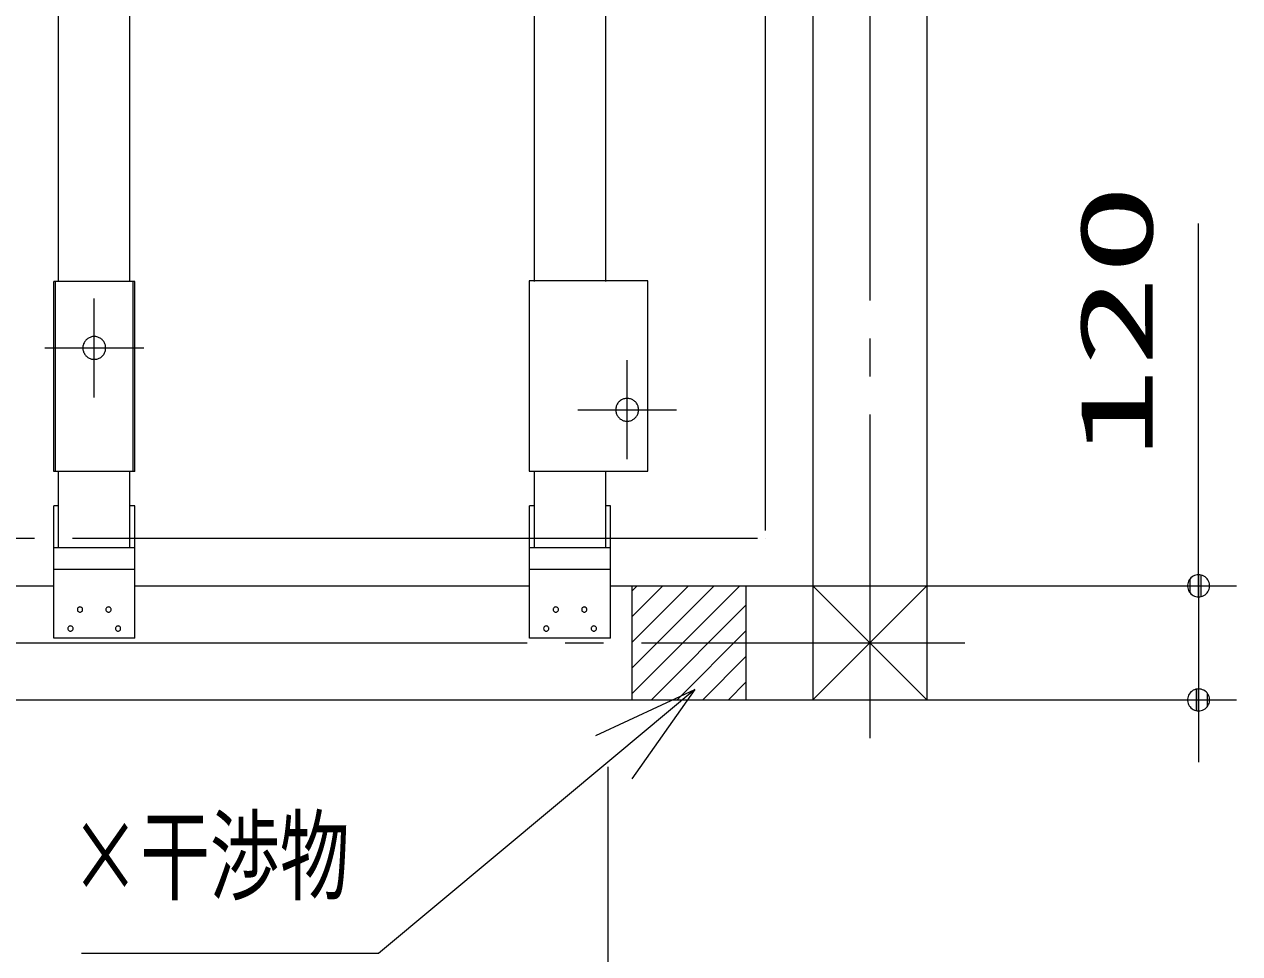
# Model space of a CAD drawing. Units: millimetres on the paper. Extents: x -305 to 305, y -152 to 152.
# Drawn here: x -136.51 to -104.58, y -111.86 to -87.43 of the extents above; entities that cross this region are included whole.
import ezdxf
from ezdxf.enums import TextEntityAlignment as Align

# ---------------------------------------------------------------- set-up
doc = ezdxf.new("R2010")
doc.units = ezdxf.units.MM
doc.linetypes.add('LONG_CHAIN', pattern=[21, 18, -1, 1, -1])
doc.linetypes.add('LONG_DOUBLE_CHAIN', pattern=[21.8, 18, -1, 0.6, -0.6, 0.6, -1])
doc.layers.add('0-3_S4', color=7, linetype='Continuous', lineweight=9)
doc.layers.add('0-5_0', color=7, linetype='Continuous', lineweight=9)
doc.styles.add('ＭＳ ゴシック', font='')
doc.styles.get('ＭＳ ゴシック').set_extended_font_data('MS Gothic')

# ---------------------------------------------------------------- blocks, each defined once
blk = doc.blocks.new('_OPEN30')
at = {"layer": '0-5_0'}
blk.add_line((0, 0), (-1, 0), dxfattribs=at)
blk.add_lwpolyline([(-1, 0.2679), (0, 0), (-1, -0.2679)], dxfattribs=at)
blk = doc.blocks.new('_DOTSMALL')
at = {"layer": '0-5_0'}
for p, q in [((0.0746, 0.1), (-0.0746, 0.1)), ((0.1223, -0.0248), (-0.1223, -0.0248))]:
    blk.add_line(p, q, dxfattribs=at)
for points in [[(0.125, 0), (0.124, 0.0157), (0.1211, 0.0311), (0.1162, 0.046), (0.1095, 0.0602), (0.1011, 0.0735), (0.0911, 0.0856), (0.0797, 0.0963), (0.067, 0.1055), (0.0532, 0.1131), (0.0386, 0.1189), (0.0234, 0.1228), (0.0078, 0.1248), (-0.0078, 0.1248), (-0.0234, 0.1228), (-0.0386, 0.1189), (-0.0532, 0.1131), (-0.067, 0.1055), (-0.0797, 0.0963), (-0.0911, 0.0856), (-0.1011, 0.0735), (-0.1095, 0.0602), (-0.1162, 0.046), (-0.1211, 0.0311), (-0.124, 0.0157), (-0.125, 0), (0, 0)], [(-0.125, 0), (-0.124, -0.0157), (-0.1211, -0.0311), (-0.1162, -0.046), (-0.1095, -0.0602), (-0.1011, -0.0735), (-0.0911, -0.0856), (-0.0797, -0.0963), (-0.067, -0.1055), (-0.0532, -0.1131), (-0.0386, -0.1189), (-0.0234, -0.1228), (-0.0078, -0.1248), (0.0078, -0.1248), (0.0234, -0.1228), (0.0386, -0.1189), (0.0532, -0.1131), (0.067, -0.1055), (0.0797, -0.0963), (0.0911, -0.0856), (0.1011, -0.0735), (0.1095, -0.0602), (0.1162, -0.046), (0.1211, -0.0311), (0.124, -0.0157), (0.125, 0), (0, 0)]]:
    blk.add_lwpolyline(points, close=True, dxfattribs=at)

msp = doc.modelspace()

# ---------------------------------------------------------------- linework, layer by layer
at = {"layer": '0-3_S4', "linetype": 'LONG_CHAIN'}
for p, q in [((-114.295, -55.688), (-114.295, -106.188)), ((-134.671, -97.238), (-134.671, -94.638)), ((-135.971, -95.938), (-133.37, -95.938)), ((-120.671, -98.862), (-120.671, -96.262)), ((-121.97, -97.563), (-119.371, -97.563)), ((-162.295, -103.688), (-111.795, -103.688))]:
    msp.add_line(p, q, dxfattribs=at)
at = {"layer": '0-3_S4'}
for p, q in [((-115.795, -56.688), (-115.795, -105.188)), ((-112.795, -56.688), (-112.795, -105.188)), ((-135.608, -94.188), (-135.608, -80.938)), ((-133.733, -94.188), (-133.733, -80.938)), ((-123.108, -94.188), (-123.108, -80.938)), ((-121.233, -94.188), (-121.233, -80.938)), ((-105.658, -102.187), (-105.658, -92.667)), ((-133.608, -94.188), (-135.733, -94.188)), ((-135.733, -99.187), (-135.733, -94.188)), ((-135.693, -99.187), (-135.693, -94.188)), ((-133.648, -99.187), (-133.648, -94.188)), ((-133.608, -99.187), (-133.608, -94.188)), ((-133.608, -99.187), (-135.733, -99.187)), ((-135.608, -101.188), (-135.608, -99.187)), ((-133.733, -101.188), (-133.733, -99.187)), ((-123.108, -101.188), (-123.108, -99.187)), ((-121.233, -101.188), (-121.233, -99.187)), ((-135.733, -103.563), (-135.733, -100.088)), ((-135.608, -100.088), (-135.733, -100.088)), ((-133.608, -100.088), (-133.733, -100.088)), ((-133.608, -103.563), (-133.608, -100.088)), ((-123.233, -103.563), (-123.233, -100.088)), ((-123.108, -100.088), (-123.233, -100.088)), ((-121.108, -100.088), (-121.233, -100.088)), ((-121.108, -103.563), (-121.108, -100.088)), ((-133.608, -101.188), (-135.733, -101.188)), ((-121.108, -101.188), (-123.233, -101.188)), ((-133.608, -101.763), (-135.733, -101.763)), ((-121.108, -101.763), (-123.233, -101.763)), ((-152.108, -102.187), (-135.733, -102.187)), ((-133.608, -102.187), (-123.233, -102.187)), ((-121.108, -102.187), (-112.795, -102.187)), ((-120.548, -102.33), (-120.408, -102.189)), ((-120.548, -103.004), (-119.735, -102.189)), ((-120.548, -103.676), (-119.061, -102.189)), ((-120.548, -104.351), (-118.388, -102.189)), ((-120.548, -105.023), (-117.714, -102.189)), ((-120.548, -102.189), (-120.548, -105.19)), ((-117.549, -102.189), (-117.549, -105.19)), ((-115.795, -102.187), (-112.795, -105.188)), ((-115.795, -105.188), (-112.795, -102.187)), ((-112.795, -102.187), (-104.658, -102.187)), ((-105.658, -102.187), (-105.658, -105.188)), ((-120.041, -105.19), (-117.549, -102.697)), ((-119.367, -105.19), (-117.549, -103.371)), ((-133.608, -103.563), (-135.733, -103.563)), ((-133.608, -103.563), (-135.733, -103.563)), ((-121.108, -103.563), (-123.233, -103.563)), ((-121.108, -103.563), (-123.233, -103.563)), ((-118.694, -105.19), (-117.549, -104.045)), ((-118.02, -105.19), (-117.549, -104.717)), ((-105.658, -104.507), (-105.658, -106.827)), ((-161.294, -105.188), (-112.795, -105.188)), ((-112.795, -105.188), (-104.658, -105.188))]:
    msp.add_line(p, q, dxfattribs=at)
at = {"layer": '0-3_S4', "linetype": 'LONG_DOUBLE_CHAIN'}
for p in [(-117.045, -60.938), (-157.045, -100.937)]:
    msp.add_line(p, (-117.045, -100.937), dxfattribs=at)
at = {"layer": '0-3_S4'}
msp.add_lwpolyline([(-120.125, -94.175), (-123.243, -94.175), (-123.243, -99.172), (-120.125, -99.172)], close=True, dxfattribs=at)
for points in [[(-134.671, -95.637), (-134.694, -95.638), (-134.717, -95.641), (-134.739, -95.645), (-134.761, -95.651), (-134.782, -95.659), (-134.802, -95.668), (-134.822, -95.678), (-134.84, -95.69), (-134.858, -95.703), (-134.875, -95.718), (-134.89, -95.733), (-134.904, -95.75), (-134.918, -95.768), (-134.929, -95.786), (-134.94, -95.806), (-134.949, -95.826), (-134.956, -95.848), (-134.962, -95.869), (-134.967, -95.892), (-134.969, -95.915), (-134.97, -95.938)], [(-134.37, -95.938), (-134.371, -95.915), (-134.374, -95.892), (-134.378, -95.869), (-134.384, -95.848), (-134.392, -95.826), (-134.401, -95.806), (-134.411, -95.786), (-134.423, -95.768), (-134.436, -95.75), (-134.451, -95.733), (-134.466, -95.718), (-134.483, -95.703), (-134.501, -95.69), (-134.519, -95.678), (-134.539, -95.668), (-134.559, -95.659), (-134.58, -95.651), (-134.602, -95.645), (-134.625, -95.641), (-134.648, -95.638), (-134.671, -95.637)], [(-134.97, -95.938), (-134.969, -95.961), (-134.967, -95.984), (-134.962, -96.007), (-134.956, -96.029), (-134.949, -96.05), (-134.94, -96.07), (-134.929, -96.089), (-134.918, -96.108), (-134.904, -96.126), (-134.89, -96.142), (-134.875, -96.158), (-134.858, -96.172), (-134.84, -96.185), (-134.822, -96.197), (-134.802, -96.208), (-134.782, -96.217), (-134.761, -96.224), (-134.739, -96.23), (-134.717, -96.235), (-134.694, -96.237), (-134.671, -96.238)], [(-134.671, -96.238), (-134.648, -96.237), (-134.625, -96.235), (-134.602, -96.23), (-134.58, -96.224), (-134.559, -96.217), (-134.539, -96.208), (-134.519, -96.197), (-134.501, -96.185), (-134.483, -96.172), (-134.466, -96.158), (-134.451, -96.142), (-134.436, -96.126), (-134.423, -96.108), (-134.411, -96.089), (-134.401, -96.07), (-134.392, -96.05), (-134.384, -96.029), (-134.378, -96.007), (-134.374, -95.984), (-134.371, -95.961), (-134.37, -95.938)], [(-120.671, -97.263), (-120.694, -97.264), (-120.717, -97.267), (-120.74, -97.271), (-120.762, -97.277), (-120.783, -97.284), (-120.803, -97.293), (-120.822, -97.304), (-120.841, -97.315), (-120.859, -97.329), (-120.875, -97.343), (-120.891, -97.358), (-120.905, -97.375), (-120.918, -97.393), (-120.93, -97.411), (-120.94, -97.431), (-120.949, -97.451), (-120.957, -97.472), (-120.963, -97.494), (-120.967, -97.517), (-120.97, -97.54), (-120.971, -97.563)], [(-120.37, -97.563), (-120.371, -97.54), (-120.374, -97.517), (-120.378, -97.494), (-120.384, -97.472), (-120.392, -97.451), (-120.401, -97.431), (-120.411, -97.411), (-120.423, -97.393), (-120.436, -97.375), (-120.451, -97.358), (-120.466, -97.343), (-120.483, -97.329), (-120.501, -97.315), (-120.519, -97.304), (-120.539, -97.293), (-120.559, -97.284), (-120.581, -97.277), (-120.602, -97.271), (-120.625, -97.267), (-120.648, -97.264), (-120.671, -97.263)], [(-120.971, -97.563), (-120.97, -97.586), (-120.967, -97.609), (-120.963, -97.631), (-120.957, -97.653), (-120.949, -97.674), (-120.94, -97.694), (-120.93, -97.714), (-120.918, -97.732), (-120.905, -97.75), (-120.891, -97.767), (-120.875, -97.782), (-120.859, -97.797), (-120.841, -97.81), (-120.822, -97.822), (-120.803, -97.832), (-120.783, -97.841), (-120.762, -97.849), (-120.74, -97.855), (-120.717, -97.859), (-120.694, -97.862), (-120.671, -97.863)], [(-120.671, -97.863), (-120.648, -97.862), (-120.625, -97.859), (-120.602, -97.855), (-120.581, -97.849), (-120.559, -97.841), (-120.539, -97.832), (-120.519, -97.822), (-120.501, -97.81), (-120.483, -97.797), (-120.466, -97.782), (-120.451, -97.767), (-120.436, -97.75), (-120.423, -97.732), (-120.411, -97.714), (-120.401, -97.694), (-120.392, -97.674), (-120.384, -97.653), (-120.378, -97.631), (-120.374, -97.609), (-120.371, -97.586), (-120.37, -97.563)], [(-135.046, -102.745), (-135.061, -102.747), (-135.076, -102.752), (-135.088, -102.759), (-135.099, -102.77), (-135.107, -102.782), (-135.112, -102.796), (-135.114, -102.812)], [(-135.114, -102.812), (-135.112, -102.828), (-135.107, -102.843), (-135.099, -102.856), (-135.088, -102.866), (-135.076, -102.874), (-135.061, -102.88), (-135.046, -102.881)], [(-134.977, -102.812), (-134.978, -102.796), (-134.984, -102.782), (-134.992, -102.77), (-135.002, -102.759), (-135.015, -102.752), (-135.03, -102.747), (-135.046, -102.745)], [(-135.046, -102.881), (-135.03, -102.88), (-135.015, -102.874), (-135.002, -102.866), (-134.992, -102.856), (-134.984, -102.843), (-134.978, -102.828), (-134.977, -102.812)], [(-134.295, -102.745), (-134.311, -102.747), (-134.326, -102.752), (-134.338, -102.759), (-134.349, -102.77), (-134.357, -102.782), (-134.363, -102.796), (-134.364, -102.812)], [(-134.364, -102.812), (-134.363, -102.828), (-134.357, -102.843), (-134.349, -102.856), (-134.338, -102.866), (-134.326, -102.874), (-134.311, -102.88), (-134.295, -102.881)], [(-134.226, -102.812), (-134.228, -102.796), (-134.233, -102.782), (-134.241, -102.77), (-134.252, -102.759), (-134.265, -102.752), (-134.279, -102.747), (-134.295, -102.745)], [(-134.295, -102.881), (-134.279, -102.88), (-134.265, -102.874), (-134.252, -102.866), (-134.241, -102.856), (-134.233, -102.843), (-134.228, -102.828), (-134.226, -102.812)], [(-122.545, -102.745), (-122.561, -102.747), (-122.575, -102.752), (-122.588, -102.759), (-122.598, -102.77), (-122.607, -102.782), (-122.612, -102.796), (-122.614, -102.812)], [(-122.614, -102.812), (-122.612, -102.828), (-122.607, -102.843), (-122.598, -102.856), (-122.588, -102.866), (-122.575, -102.874), (-122.561, -102.88), (-122.545, -102.881)], [(-122.477, -102.812), (-122.478, -102.796), (-122.484, -102.782), (-122.492, -102.77), (-122.502, -102.759), (-122.515, -102.752), (-122.53, -102.747), (-122.545, -102.745)], [(-122.545, -102.881), (-122.53, -102.88), (-122.515, -102.874), (-122.502, -102.866), (-122.492, -102.856), (-122.484, -102.843), (-122.478, -102.828), (-122.477, -102.812)], [(-121.796, -102.745), (-121.812, -102.747), (-121.826, -102.752), (-121.838, -102.759), (-121.849, -102.77), (-121.857, -102.782), (-121.862, -102.796), (-121.864, -102.812)], [(-121.864, -102.812), (-121.862, -102.828), (-121.857, -102.843), (-121.849, -102.856), (-121.838, -102.866), (-121.826, -102.874), (-121.812, -102.88), (-121.796, -102.881)], [(-121.727, -102.812), (-121.728, -102.796), (-121.734, -102.782), (-121.742, -102.77), (-121.753, -102.759), (-121.766, -102.752), (-121.78, -102.747), (-121.796, -102.745)], [(-121.796, -102.881), (-121.78, -102.88), (-121.766, -102.874), (-121.753, -102.866), (-121.742, -102.856), (-121.734, -102.843), (-121.728, -102.828), (-121.727, -102.812)], [(-135.295, -103.244), (-135.311, -103.246), (-135.326, -103.251), (-135.338, -103.259), (-135.349, -103.27), (-135.357, -103.282), (-135.362, -103.297), (-135.364, -103.312)], [(-135.364, -103.312), (-135.362, -103.328), (-135.357, -103.343), (-135.349, -103.356), (-135.338, -103.367), (-135.326, -103.375), (-135.311, -103.38), (-135.295, -103.382)], [(-135.227, -103.312), (-135.228, -103.297), (-135.234, -103.282), (-135.242, -103.27), (-135.252, -103.259), (-135.265, -103.251), (-135.28, -103.246), (-135.295, -103.244)], [(-135.295, -103.382), (-135.28, -103.38), (-135.265, -103.375), (-135.252, -103.367), (-135.242, -103.356), (-135.234, -103.343), (-135.228, -103.328), (-135.227, -103.312)], [(-134.045, -103.244), (-134.061, -103.246), (-134.076, -103.251), (-134.088, -103.259), (-134.099, -103.27), (-134.107, -103.282), (-134.112, -103.297), (-134.114, -103.312)], [(-134.114, -103.312), (-134.112, -103.328), (-134.107, -103.343), (-134.099, -103.356), (-134.088, -103.367), (-134.076, -103.375), (-134.061, -103.38), (-134.045, -103.382)], [(-133.977, -103.312), (-133.979, -103.297), (-133.984, -103.282), (-133.992, -103.27), (-134.002, -103.259), (-134.015, -103.251), (-134.03, -103.246), (-134.045, -103.244)], [(-134.045, -103.382), (-134.03, -103.38), (-134.015, -103.375), (-134.002, -103.367), (-133.992, -103.356), (-133.984, -103.343), (-133.979, -103.328), (-133.977, -103.312)], [(-122.795, -103.244), (-122.811, -103.246), (-122.825, -103.251), (-122.838, -103.259), (-122.849, -103.27), (-122.857, -103.282), (-122.862, -103.297), (-122.864, -103.312)], [(-122.864, -103.312), (-122.862, -103.328), (-122.857, -103.343), (-122.849, -103.356), (-122.838, -103.367), (-122.825, -103.375), (-122.811, -103.38), (-122.795, -103.382)], [(-122.726, -103.312), (-122.728, -103.297), (-122.734, -103.282), (-122.742, -103.27), (-122.752, -103.259), (-122.765, -103.251), (-122.78, -103.246), (-122.795, -103.244)], [(-122.795, -103.382), (-122.78, -103.38), (-122.765, -103.375), (-122.752, -103.367), (-122.742, -103.356), (-122.734, -103.343), (-122.728, -103.328), (-122.726, -103.312)], [(-121.546, -103.244), (-121.561, -103.246), (-121.576, -103.251), (-121.588, -103.259), (-121.599, -103.27), (-121.607, -103.282), (-121.612, -103.297), (-121.614, -103.312)], [(-121.614, -103.312), (-121.612, -103.328), (-121.607, -103.343), (-121.599, -103.356), (-121.588, -103.367), (-121.576, -103.375), (-121.561, -103.38), (-121.546, -103.382)], [(-121.477, -103.312), (-121.479, -103.297), (-121.484, -103.282), (-121.492, -103.27), (-121.502, -103.259), (-121.515, -103.251), (-121.53, -103.246), (-121.546, -103.244)], [(-121.546, -103.382), (-121.53, -103.38), (-121.515, -103.375), (-121.502, -103.367), (-121.492, -103.356), (-121.484, -103.343), (-121.479, -103.328), (-121.477, -103.312)], [(-121.178, -106.945), (-121.178, -112.324), (-86.848, -112.324), (-86.848, -106.098)], [(-121.019, -106.692), (-127.203, -111.854), (-135.008, -111.854)]]:
    msp.add_lwpolyline(points, dxfattribs=at)
for centre, start, end in [((-135.733, -94.188), 90, 270), ((-135.733, -94.188), 0, 180), ((-135.693, -94.188), 0, 180), ((-135.608, -94.188), 180, 0), ((-133.733, -94.188), 180, 0), ((-133.648, -94.188), 0, 180), ((-133.608, -94.188), 270, 90), ((-133.608, -94.188), 0, 180), ((-123.108, -94.188), 180, 0), ((-121.233, -94.188), 180, 0), ((-134.671, -94.638), 0, 180), ((-134.671, -95.637), 87.8158, 267.8158), ((-134.671, -95.637), 272.1918, 92.1918), ((-135.971, -95.938), 90, 270), ((-134.97, -95.938), 177.8283, 357.8283), ((-134.97, -95.938), 2.1871, 182.1871), ((-134.37, -95.938), 182.1764, 2.1764), ((-134.37, -95.938), 357.8082, 177.8082), ((-133.37, -95.938), 270, 90), ((-134.671, -96.238), 267.8085, 87.8085), ((-134.671, -96.238), 92.1839, 272.1839), ((-120.671, -96.262), 0, 180), ((-134.671, -97.238), 180, 0), ((-120.671, -97.263), 87.8416, 267.8416), ((-120.671, -97.263), 272.1736, 92.1736), ((-121.97, -97.563), 90, 270), ((-120.971, -97.563), 177.8288, 357.8288), ((-120.971, -97.563), 2.1871, 182.1871), ((-120.37, -97.563), 182.1761, 2.1761), ((-120.37, -97.563), 357.8081, 177.8081), ((-119.371, -97.563), 270, 90), ((-120.671, -97.863), 267.8085, 87.8085), ((-120.671, -97.863), 92.1762, 272.1762), ((-120.671, -98.862), 180, 0), ((-135.733, -99.187), 90, 270), ((-135.733, -99.187), 180, 0), ((-135.693, -99.187), 180, 0), ((-135.608, -99.187), 0, 180), ((-133.733, -99.187), 0, 180), ((-133.648, -99.187), 180, 0), ((-133.608, -99.187), 270, 90), ((-133.608, -99.187), 180, 0), ((-123.108, -99.187), 0, 180), ((-121.233, -99.187), 0, 180), ((-135.733, -100.088), 0, 180), ((-135.733, -100.088), 90, 270), ((-135.608, -100.088), 270, 90), ((-133.733, -100.088), 90, 270), ((-133.608, -100.088), 0, 180), ((-133.608, -100.088), 270, 90), ((-123.233, -100.088), 0, 180), ((-123.233, -100.088), 90, 270), ((-123.108, -100.088), 270, 90), ((-121.233, -100.088), 90, 270), ((-121.108, -100.088), 0, 180), ((-121.108, -100.088), 270, 90), ((-135.733, -101.188), 90, 270), ((-135.608, -101.188), 180, 0), ((-133.733, -101.188), 180, 0), ((-133.608, -101.188), 270, 90), ((-123.233, -101.188), 90, 270), ((-123.108, -101.188), 180, 0), ((-121.233, -101.188), 180, 0), ((-121.108, -101.188), 270, 90), ((-117.045, -100.937), 180, 0), ((-117.045, -100.937), 270, 90), ((-135.733, -101.763), 90, 270), ((-133.608, -101.763), 270, 90), ((-123.233, -101.763), 90, 270), ((-121.108, -101.763), 270, 90), ((-135.733, -102.187), 270, 90), ((-133.608, -102.187), 90, 270), ((-123.233, -102.187), 270, 90), ((-121.108, -102.187), 90, 270), ((-120.548, -102.189), 0, 180), ((-120.548, -102.33), 135.2247, 315.2247), ((-120.408, -102.189), 315.2247, 135.2247), ((-119.735, -102.189), 315.0485, 135.0485), ((-119.061, -102.189), 314.9947, 134.9947), ((-118.388, -102.189), 315.0073, 135.0073), ((-117.714, -102.189), 314.9944, 134.9944), ((-117.549, -102.189), 0, 180), ((-115.795, -102.187), 44.9868, 224.9869), ((-112.795, -102.187), 270, 90), ((-112.795, -102.187), 315.0131, 135.0131), ((-135.114, -102.812), 173.4259, 353.4259), ((-135.114, -102.812), 6.3828, 186.3828), ((-135.046, -102.745), 83.6476, 263.6476), ((-135.046, -102.745), 276.4057, 96.4057), ((-134.977, -102.812), 186.6882, 6.6882), ((-134.977, -102.812), 353.5063, 173.5063), ((-134.364, -102.812), 173.2534, 353.2534), ((-134.364, -102.812), 6.5505, 186.5505), ((-134.295, -102.745), 83.6476, 263.6476), ((-134.295, -102.745), 276.3059, 96.3059), ((-134.226, -102.812), 186.6882, 6.6882), ((-134.226, -102.812), 353.5063, 173.5063), ((-122.614, -102.812), 173.3206, 353.3206), ((-122.614, -102.812), 6.4851, 186.4851), ((-122.545, -102.745), 83.6476, 263.6476), ((-122.545, -102.745), 276.4769, 96.4769), ((-122.477, -102.812), 186.6882, 6.6882), ((-122.477, -102.812), 353.5063, 173.5063), ((-121.864, -102.812), 173.3762, 353.3762), ((-121.864, -102.812), 6.4311, 186.4312), ((-121.796, -102.745), 83.6941, 263.6941), ((-121.796, -102.745), 276.4832, 96.4832), ((-121.727, -102.812), 186.7466, 6.7466), ((-121.727, -102.812), 353.4495, 173.4495), ((-117.549, -102.697), 315.0158, 135.0158), ((-135.046, -102.881), 263.3622, 83.3622), ((-135.046, -102.881), 96.5826, 276.5826), ((-134.295, -102.881), 263.4655, 83.4655), ((-134.295, -102.881), 96.5826, 276.5826), ((-122.545, -102.881), 263.2884, 83.2884), ((-122.545, -102.881), 96.5826, 276.5826), ((-121.796, -102.881), 263.2819, 83.2819), ((-121.796, -102.881), 96.5345, 276.5345), ((-120.548, -103.004), 135.0485, 315.0485), ((-135.364, -103.312), 173.2854, 353.2854), ((-135.364, -103.312), 6.5448, 186.5448), ((-135.295, -103.244), 83.3929, 263.3929), ((-135.295, -103.244), 276.6071, 96.6071), ((-135.295, -103.382), 263.3813, 83.3813), ((-135.295, -103.382), 96.6187, 276.6187), ((-135.227, -103.312), 186.7146, 6.7146), ((-135.227, -103.312), 353.4552, 173.4552), ((-134.114, -103.312), 173.4486, 353.4486), ((-134.114, -103.312), 6.3857, 186.3857), ((-134.045, -103.244), 83.4583, 263.4583), ((-134.045, -103.244), 276.5837, 96.5837), ((-134.045, -103.382), 263.4047, 83.4048), ((-134.045, -103.382), 96.5532, 276.5532), ((-133.977, -103.312), 186.5544, 6.5544), ((-133.977, -103.312), 353.6115, 173.6115), ((-122.864, -103.312), 173.3961, 353.3961), ((-122.864, -103.312), 6.4368, 186.4368), ((-122.795, -103.244), 83.3929, 263.3929), ((-122.795, -103.244), 276.6198, 96.6198), ((-122.795, -103.382), 263.3686, 83.3686), ((-122.795, -103.382), 96.6187, 276.6187), ((-122.726, -103.312), 186.7146, 6.7146), ((-122.726, -103.312), 353.4552, 173.4552), ((-121.614, -103.312), 173.3407, 353.3407), ((-121.614, -103.312), 6.4908, 186.4908), ((-121.546, -103.244), 83.4997, 263.4997), ((-121.546, -103.244), 276.6135, 96.6135), ((-121.546, -103.382), 263.375, 83.375), ((-121.546, -103.382), 96.5117, 276.5117), ((-121.477, -103.312), 186.5573, 6.5573), ((-121.477, -103.312), 353.6086, 173.6086), ((-117.549, -103.371), 315.0304, 135.0304), ((-135.733, -103.563), 90, 270), ((-135.733, -103.563), 180, 0), ((-135.733, -103.563), 90, 270), ((-133.608, -103.563), 270, 90), ((-133.608, -103.563), 180, 0), ((-133.608, -103.563), 270, 90), ((-123.233, -103.563), 90, 270), ((-123.233, -103.563), 180, 0), ((-123.233, -103.563), 90, 270), ((-121.108, -103.563), 270, 90), ((-121.108, -103.563), 180, 0), ((-121.108, -103.563), 270, 90), ((-120.548, -103.676), 134.9947, 314.9947), ((-111.795, -103.688), 270, 90), ((-117.549, -104.045), 315.0138, 135.0138), ((-120.548, -104.351), 135.0073, 315.0073), ((-117.549, -104.717), 315.1339, 135.1339), ((-120.548, -105.023), 134.9944, 314.9944), ((-120.548, -105.19), 180, 0), ((-120.041, -105.19), 135.0158, 315.0158), ((-119.367, -105.19), 135.0304, 315.0304), ((-118.694, -105.19), 135.0138, 315.0138), ((-118.02, -105.19), 135.1339, 315.1339), ((-117.549, -105.19), 180, 0), ((-115.795, -105.188), 180, 0), ((-115.795, -105.188), 135.0131, 315.0131), ((-112.795, -105.188), 270, 90), ((-112.795, -105.188), 180, 0), ((-112.795, -105.188), 224.9869, 44.9868), ((-114.295, -106.188), 180, 0), ((-121.178, -106.945), 0, 180)]:
    msp.add_arc(centre, 0.0000221, start, end, dxfattribs=at)

# ---------------------------------------------------------------- block references
for name, p, xscale, yscale, rotation in [('_DOTSMALL', (-105.658, -102.187), 2.32, 2.32, 90), ('_OPEN30', (-118.893, -104.917), 2.77, 2.77, 39.85724), ('_DOTSMALL', (-105.658, -105.188), 2.32, 2.32, 270)]:
    msp.add_blockref(name, p, dxfattribs=dict(at, xscale=xscale, yscale=yscale, rotation=rotation))

# ---------------------------------------------------------------- texts
at = {"layer": '0-3_S4', "style": 'ＭＳ ゴシック', "width": 1.85}
msp.add_text('120', height=1.921, rotation=90, dxfattribs=at).set_placement((-106.288, -98.867), align=Align.BOTTOM_LEFT)
at = {"layer": '0-3_S4', "style": 'ＭＳ ゴシック', "width": 0.7}
msp.add_text('×干渉物', height=1.921, dxfattribs=at).set_placement((-135.294, -110.819), align=Align.BOTTOM_LEFT)

doc.saveas('drawing.dxf')
